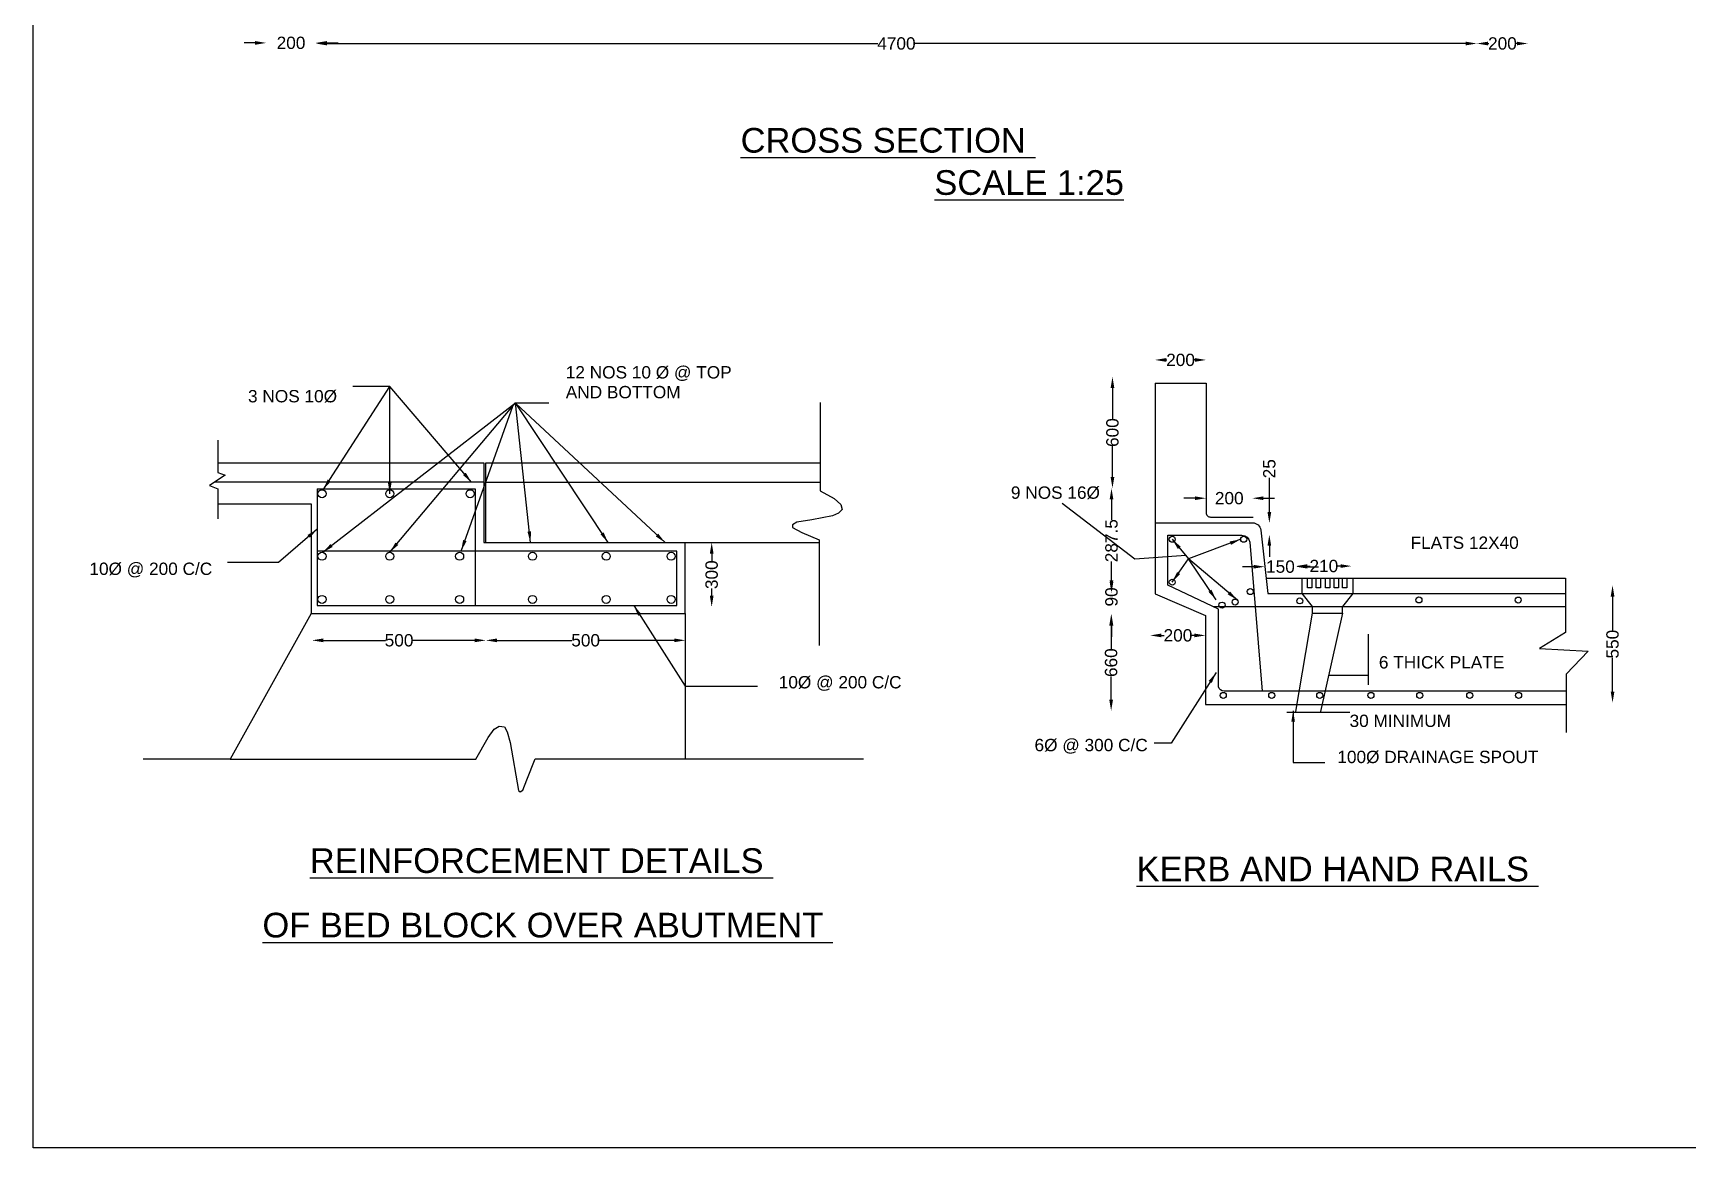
# Model space of a CAD drawing. Header units: millimetres. Extents: x 5124 to 2406694, y 2311 to 45664432.
# Drawn here: x 2378028 to 2391446, y 45644709 to 45653745 of the extents above; entities that cross this region are included whole.
import ezdxf

# ---------------------------------------------------------------- set-up
doc = ezdxf.new("R2010")
doc.units = ezdxf.units.MM
doc.header["$MEASUREMENT"] = 0
for name, color, linetype in [('DIMENSIONS', 7, 'Continuous'), ('DRAWING', 2, 'Continuous'), ('TEXT', 7, 'Continuous')]:
    doc.layers.add(name, color=color, linetype=linetype)
doc.styles.get("Standard").update_dxf_attribs({"font": 'arial.ttf', "height": 100})
doc.dimstyles.get("Standard").update_dxf_attribs({"dimtxt": 100, "dimasz": 90, "dimexe": 0.18, "dimexo": 0.0625, "dimgap": 0.09, "dimtad": 0, "dimdec": 0, "dimzin": 0, "dimdsep": 46, "dimtxsty": 'Standard', "dimcen": 0.09, "dimse1": 1, "dimse2": 1, "dimadec": 0, "dimazin": 0, "dimtfac": 1, "dimtdec": 0, "dimtofl": 0, "dimtmove": 0, "dimatfit": 3, "dimfxl": 1, "dimtolj": 1, "dimtzin": 0, "dimarcsym": 0})

# ---------------------------------------------------------------- blocks, each defined once
blk = doc.blocks.new('*D84')
at = {"layer": 'Defpoints', "color": 0, "transparency": 16777216}
for p in [(2389735, 45653661), (2389735, 45653628), (2390149, 45653628)]:
    blk.add_point(p, dxfattribs=at)
at = {"layer": 'DIMENSIONS', "color": 0, "lineweight": -2, "transparency": 16777216}
for p, q in [((2389825, 45653661), (2389831, 45653661)), ((2390059, 45653661), (2390053, 45653661))]:
    blk.add_line(p, q, dxfattribs=at)
at = {"layer": 'DIMENSIONS', "color": 0, "transparency": 16777216}
for points in [[(2389825, 45653676), (2389825, 45653646), (2389735, 45653661)], [(2390059, 45653676), (2390059, 45653646), (2390149, 45653661)]]:
    blk.add_solid(points, dxfattribs=at)
at = {"layer": 'DIMENSIONS', "color": 0, "transparency": 16777216, "insert": (2389942, 45653661), "char_height": 100, "attachment_point": 5}
blk.add_mtext('\\A1;200', dxfattribs=at)
blk = doc.blocks.new('*D85')
at = {"layer": 'Defpoints', "color": 0, "transparency": 16777216}
for p in [(2380320, 45653661), (2380320, 45653661), (2389735, 45653661)]:
    blk.add_point(p, dxfattribs=at)
at = {"layer": 'DIMENSIONS', "color": 0, "lineweight": -2, "transparency": 16777216}
for p, q in [((2380410, 45653661), (2384876, 45653661)), ((2389645, 45653661), (2385179, 45653661))]:
    blk.add_line(p, q, dxfattribs=at)
at = {"layer": 'DIMENSIONS', "color": 0, "transparency": 16777216}
for points in [[(2380410, 45653676), (2380410, 45653646), (2380320, 45653661)], [(2389645, 45653676), (2389645, 45653646), (2389735, 45653661)]]:
    blk.add_solid(points, dxfattribs=at)
at = {"layer": 'DIMENSIONS', "color": 0, "transparency": 16777216, "insert": (2385028, 45653661), "char_height": 100, "attachment_point": 5}
blk.add_mtext('\\A1;4700', dxfattribs=at)
blk = doc.blocks.new('*D86')
at = {"layer": 'Defpoints', "color": 0, "transparency": 16777216}
for p in [(2379918, 45653666), (2379918, 45653661), (2380320, 45653661)]:
    blk.add_point(p, dxfattribs=at)
at = {"layer": 'DIMENSIONS', "color": 0, "lineweight": -2, "transparency": 16777216}
for p, q in [((2379828, 45653666), (2379738, 45653666)), ((2380410, 45653666), (2380500, 45653666))]:
    blk.add_line(p, q, dxfattribs=at)
at = {"layer": 'DIMENSIONS', "color": 0, "transparency": 16777216}
for points in [[(2379828, 45653681), (2379828, 45653651), (2379918, 45653666)], [(2380410, 45653681), (2380410, 45653651), (2380320, 45653666)]]:
    blk.add_solid(points, dxfattribs=at)
at = {"layer": 'DIMENSIONS', "color": 0, "transparency": 16777216, "insert": (2380119, 45653666), "char_height": 100, "attachment_point": 5}
blk.add_mtext('\\A1;200', dxfattribs=at)
blk = doc.blocks.new('*D89')
at = {"layer": 'Defpoints', "color": 0, "transparency": 16777216}
for p in [(2380290, 45648835), (2381699, 45648835), (2381699, 45648823)]:
    blk.add_point(p, dxfattribs=at)
at = {"layer": 'DIMENSIONS', "color": 0, "lineweight": -2, "transparency": 16777216}
for p, q in [((2380380, 45648823), (2380885, 45648823)), ((2381609, 45648823), (2381105, 45648823))]:
    blk.add_line(p, q, dxfattribs=at)
at = {"layer": 'DIMENSIONS', "color": 0, "transparency": 16777216}
for points in [[(2380380, 45648838), (2380380, 45648808), (2380290, 45648823)], [(2381609, 45648838), (2381609, 45648808), (2381699, 45648823)]]:
    blk.add_solid(points, dxfattribs=at)
at = {"layer": 'DIMENSIONS', "color": 0, "transparency": 16777216, "insert": (2380995, 45648823), "char_height": 100, "attachment_point": 5}
blk.add_mtext('\\A1;500', dxfattribs=at)
blk = doc.blocks.new('*D90')
at = {"layer": 'Defpoints', "color": 0, "transparency": 16777216}
for p in [(2381699, 45648823), (2383316, 45648823), (2383316, 45648823)]:
    blk.add_point(p, dxfattribs=at)
at = {"layer": 'DIMENSIONS', "color": 0, "lineweight": -2, "transparency": 16777216}
for p, q in [((2381789, 45648823), (2382397, 45648823)), ((2383226, 45648823), (2382618, 45648823))]:
    blk.add_line(p, q, dxfattribs=at)
at = {"layer": 'DIMENSIONS', "color": 0, "transparency": 16777216}
for points in [[(2381789, 45648838), (2381789, 45648808), (2381699, 45648823)], [(2383226, 45648838), (2383226, 45648808), (2383316, 45648823)]]:
    blk.add_solid(points, dxfattribs=at)
at = {"layer": 'DIMENSIONS', "color": 0, "transparency": 16777216, "insert": (2382508, 45648823), "char_height": 100, "attachment_point": 5}
blk.add_mtext('\\A1;500', dxfattribs=at)
blk = doc.blocks.new('*D91')
at = {"layer": 'Defpoints', "color": 0, "transparency": 16777216}
for p in [(2383530, 45649616), (2383530, 45649616), (2383576, 45649094)]:
    blk.add_point(p, dxfattribs=at)
at = {"layer": 'DIMENSIONS', "color": 0, "lineweight": -2, "transparency": 16777216}
for p, q in [((2383530, 45649526), (2383530, 45649465)), ((2383530, 45649184), (2383530, 45649244))]:
    blk.add_line(p, q, dxfattribs=at)
at = {"layer": 'DIMENSIONS', "color": 0, "transparency": 16777216}
for points in [[(2383515, 45649526), (2383545, 45649526), (2383530, 45649616)], [(2383515, 45649184), (2383545, 45649184), (2383530, 45649094)]]:
    blk.add_solid(points, dxfattribs=at)
at = {"layer": 'DIMENSIONS', "color": 0, "transparency": 16777216, "insert": (2383530, 45649355), "char_height": 100, "attachment_point": 5, "rotation": 90}
blk.add_mtext('\\A1;300', dxfattribs=at)
blk = doc.blocks.new('*D92')
at = {"layer": 'Defpoints', "color": 0, "transparency": 16777216}
for p in [(2387539, 45651096), (2387126, 45650907), (2387539, 45650907)]:
    blk.add_point(p, dxfattribs=at)
at = {"layer": 'DIMENSIONS', "color": 0, "lineweight": -2, "transparency": 16777216}
for p, q in [((2387216, 45651096), (2387221, 45651096)), ((2387449, 45651096), (2387444, 45651096))]:
    blk.add_line(p, q, dxfattribs=at)
at = {"layer": 'DIMENSIONS', "color": 0, "transparency": 16777216}
for points in [[(2387216, 45651111), (2387216, 45651081), (2387126, 45651096)], [(2387449, 45651111), (2387449, 45651081), (2387539, 45651096)]]:
    blk.add_solid(points, dxfattribs=at)
at = {"layer": 'DIMENSIONS', "color": 0, "transparency": 16777216, "insert": (2387332, 45651096), "char_height": 100, "attachment_point": 5}
blk.add_mtext('\\A1;200', dxfattribs=at)
blk = doc.blocks.new('*D93')
at = {"layer": 'Defpoints', "color": 0, "transparency": 16777216}
for p in [(2386784, 45650959), (2386780, 45650056), (2386784, 45650056)]:
    blk.add_point(p, dxfattribs=at)
at = {"layer": 'DIMENSIONS', "color": 0, "lineweight": -2, "transparency": 16777216}
for p, q in [((2386780, 45650869), (2386780, 45650618)), ((2386780, 45650146), (2386780, 45650397))]:
    blk.add_line(p, q, dxfattribs=at)
at = {"layer": 'DIMENSIONS', "color": 0, "transparency": 16777216}
for points in [[(2386765, 45650869), (2386795, 45650869), (2386780, 45650959)], [(2386765, 45650146), (2386795, 45650146), (2386780, 45650056)]]:
    blk.add_solid(points, dxfattribs=at)
at = {"layer": 'DIMENSIONS', "color": 0, "transparency": 16777216, "insert": (2386780, 45650507), "char_height": 100, "attachment_point": 5, "rotation": 90}
blk.add_mtext('\\A1;600', dxfattribs=at)
blk = doc.blocks.new('*D94')
at = {"layer": 'Defpoints', "color": 0, "transparency": 16777216}
for p in [(2386780, 45650056), (2386772, 45649206), (2386780, 45649206)]:
    blk.add_point(p, dxfattribs=at)
at = {"layer": 'DIMENSIONS', "color": 0, "lineweight": -2, "transparency": 16777216}
for p, q in [((2386772, 45649966), (2386772, 45649801)), ((2386772, 45649296), (2386772, 45649461))]:
    blk.add_line(p, q, dxfattribs=at)
at = {"layer": 'DIMENSIONS', "color": 0, "transparency": 16777216}
for points in [[(2386757, 45649966), (2386787, 45649966), (2386772, 45650056)], [(2386757, 45649296), (2386787, 45649296), (2386772, 45649206)]]:
    blk.add_solid(points, dxfattribs=at)
at = {"layer": 'DIMENSIONS', "color": 0, "transparency": 16777216, "insert": (2386772, 45649631), "char_height": 100, "attachment_point": 5, "rotation": 90}
blk.add_mtext('\\A1;287.5', dxfattribs=at)
blk = doc.blocks.new('*D95')
at = {"layer": 'Defpoints', "color": 0, "transparency": 16777216}
for p in [(2386770, 45649220), (2386770, 45649032), (2386772, 45649032)]:
    blk.add_point(p, dxfattribs=at)
at = {"layer": 'DIMENSIONS', "color": 0, "lineweight": -2, "transparency": 16777216}
for p, q in [((2386772, 45649310), (2386772, 45649400)), ((2386772, 45648942), (2386772, 45648852))]:
    blk.add_line(p, q, dxfattribs=at)
at = {"layer": 'DIMENSIONS', "color": 0, "transparency": 16777216}
for points in [[(2386757, 45649310), (2386787, 45649310), (2386772, 45649220)], [(2386757, 45648942), (2386787, 45648942), (2386772, 45649032)]]:
    blk.add_solid(points, dxfattribs=at)
at = {"layer": 'DIMENSIONS', "color": 0, "transparency": 16777216, "insert": (2386772, 45649175), "char_height": 100, "attachment_point": 5, "rotation": 90}
blk.add_mtext('\\A1;90', dxfattribs=at)
blk = doc.blocks.new('*D96')
at = {"layer": 'Defpoints', "color": 0, "transparency": 16777216}
for p in [(2386772, 45649032), (2386769, 45648252), (2386772, 45648252)]:
    blk.add_point(p, dxfattribs=at)
at = {"layer": 'DIMENSIONS', "color": 0, "lineweight": -2, "transparency": 16777216}
for p, q in [((2386769, 45648942), (2386769, 45648753)), ((2386769, 45648342), (2386769, 45648531))]:
    blk.add_line(p, q, dxfattribs=at)
at = {"layer": 'DIMENSIONS', "color": 0, "transparency": 16777216}
for points in [[(2386754, 45648942), (2386784, 45648942), (2386769, 45649032)], [(2386754, 45648342), (2386784, 45648342), (2386769, 45648252)]]:
    blk.add_solid(points, dxfattribs=at)
at = {"layer": 'DIMENSIONS', "color": 0, "transparency": 16777216, "insert": (2386769, 45648642), "char_height": 100, "attachment_point": 5, "rotation": 90}
blk.add_mtext('\\A1;660', dxfattribs=at)
blk = doc.blocks.new('*D97')
at = {"layer": 'Defpoints', "color": 0, "transparency": 16777216}
for p in [(2387086, 45648863), (2387086, 45648863), (2387535, 45648863)]:
    blk.add_point(p, dxfattribs=at)
at = {"layer": 'DIMENSIONS', "color": 0, "lineweight": -2, "transparency": 16777216}
for p, q in [((2387176, 45648863), (2387199, 45648863)), ((2387445, 45648863), (2387422, 45648863))]:
    blk.add_line(p, q, dxfattribs=at)
at = {"layer": 'DIMENSIONS', "color": 0, "transparency": 16777216}
for points in [[(2387176, 45648878), (2387176, 45648848), (2387086, 45648863)], [(2387445, 45648878), (2387445, 45648848), (2387535, 45648863)]]:
    blk.add_solid(points, dxfattribs=at)
at = {"layer": 'DIMENSIONS', "color": 0, "transparency": 16777216, "insert": (2387311, 45648863), "char_height": 100, "attachment_point": 5}
blk.add_mtext('\\A1;200', dxfattribs=at)
blk = doc.blocks.new('*D98')
at = {"layer": 'Defpoints', "color": 0, "transparency": 16777216}
for p in [(2387914, 45649975), (2387539, 45649857), (2387914, 45649857)]:
    blk.add_point(p, dxfattribs=at)
at = {"layer": 'DIMENSIONS', "color": 0, "lineweight": -2, "transparency": 16777216}
for p, q in [((2387449, 45649975), (2387359, 45649975)), ((2388004, 45649975), (2388094, 45649975))]:
    blk.add_line(p, q, dxfattribs=at)
at = {"layer": 'DIMENSIONS', "color": 0, "transparency": 16777216}
for points in [[(2387449, 45649990), (2387449, 45649960), (2387539, 45649975)], [(2388004, 45649990), (2388004, 45649960), (2387914, 45649975)]]:
    blk.add_solid(points, dxfattribs=at)
at = {"layer": 'DIMENSIONS', "color": 0, "transparency": 16777216, "insert": (2387727, 45649975), "char_height": 100, "attachment_point": 5}
blk.add_mtext('\\A1;200', dxfattribs=at)
blk = doc.blocks.new('*D99')
at = {"layer": 'Defpoints', "color": 0, "transparency": 16777216}
for p in [(2387934, 45649773), (2387986, 45649680), (2388052, 45649680)]:
    blk.add_point(p, dxfattribs=at)
at = {"layer": 'DIMENSIONS', "color": 0, "lineweight": -2, "transparency": 16777216}
for p, q in [((2388052, 45649863), (2388052, 45650141)), ((2388052, 45649590), (2388052, 45649500))]:
    blk.add_line(p, q, dxfattribs=at)
at = {"layer": 'DIMENSIONS', "color": 0, "transparency": 16777216}
for points in [[(2388037, 45649863), (2388067, 45649863), (2388052, 45649773)], [(2388037, 45649590), (2388067, 45649590), (2388052, 45649680)]]:
    blk.add_solid(points, dxfattribs=at)
at = {"layer": 'DIMENSIONS', "color": 0, "transparency": 16777216, "insert": (2388052, 45650214), "char_height": 100, "attachment_point": 5, "rotation": 90}
blk.add_mtext('\\A1;25', dxfattribs=at)
blk = doc.blocks.new('*D100')
at = {"layer": 'Defpoints', "color": 0, "transparency": 16777216}
for p in [(2388014, 45649422), (2388270, 45649422), (2388270, 45649420)]:
    blk.add_point(p, dxfattribs=at)
at = {"layer": 'DIMENSIONS', "color": 0, "lineweight": -2, "transparency": 16777216}
for p, q in [((2387924, 45649420), (2387834, 45649420)), ((2388360, 45649420), (2388450, 45649420))]:
    blk.add_line(p, q, dxfattribs=at)
at = {"layer": 'DIMENSIONS', "color": 0, "transparency": 16777216}
for points in [[(2387924, 45649435), (2387924, 45649405), (2388014, 45649420)], [(2388360, 45649435), (2388360, 45649405), (2388270, 45649420)]]:
    blk.add_solid(points, dxfattribs=at)
at = {"layer": 'DIMENSIONS', "color": 0, "transparency": 16777216, "insert": (2388142, 45649420), "char_height": 100, "attachment_point": 5}
blk.add_mtext('\\A1;150', dxfattribs=at)
blk = doc.blocks.new('*D101')
at = {"layer": 'Defpoints', "color": 0, "transparency": 16777216}
for p in [(2388270, 45649422), (2388719, 45649425), (2388719, 45649422)]:
    blk.add_point(p, dxfattribs=at)
at = {"layer": 'DIMENSIONS', "color": 0, "lineweight": -2, "transparency": 16777216}
for p, q in [((2388360, 45649425), (2388383, 45649425)), ((2388629, 45649425), (2388605, 45649425))]:
    blk.add_line(p, q, dxfattribs=at)
at = {"layer": 'DIMENSIONS', "color": 0, "transparency": 16777216}
for points in [[(2388360, 45649440), (2388360, 45649410), (2388270, 45649425)], [(2388629, 45649440), (2388629, 45649410), (2388719, 45649425)]]:
    blk.add_solid(points, dxfattribs=at)
at = {"layer": 'DIMENSIONS', "color": 0, "transparency": 16777216, "insert": (2388494, 45649425), "char_height": 100, "attachment_point": 5}
blk.add_mtext('\\A1;210', dxfattribs=at)
blk = doc.blocks.new('*D102')
at = {"layer": 'Defpoints', "color": 0, "transparency": 16777216}
for p in [(2390847, 45649268), (2390835, 45648317), (2390847, 45648317)]:
    blk.add_point(p, dxfattribs=at)
at = {"layer": 'DIMENSIONS', "color": 0, "lineweight": -2, "transparency": 16777216}
for p, q in [((2390835, 45649178), (2390835, 45648903)), ((2390835, 45648407), (2390835, 45648682))]:
    blk.add_line(p, q, dxfattribs=at)
at = {"layer": 'DIMENSIONS', "color": 0, "transparency": 16777216}
for points in [[(2390820, 45649178), (2390850, 45649178), (2390835, 45649268)], [(2390820, 45648407), (2390850, 45648407), (2390835, 45648317)]]:
    blk.add_solid(points, dxfattribs=at)
at = {"layer": 'DIMENSIONS', "color": 0, "transparency": 16777216, "insert": (2390835, 45648792), "char_height": 100, "attachment_point": 5, "rotation": 90}
blk.add_mtext('\\A1;550', dxfattribs=at)

msp = doc.modelspace()

# ---------------------------------------------------------------- linework, layer by layer
at = {"layer": 'DIMENSIONS', "color": 0}
msp.add_lwpolyline([(2387373.8, 45649510.3), (2386960.6, 45649481.8), (2386372.8, 45649933)], dxfattribs=at)
at = {"layer": 'DRAWING', "color": 0}
for points in [[(2378027.5, 45664431.6), (2406665.4, 45664431.6), (2406665.4, 45644708.6), (2378027.5, 45644708.6)], [(2388360.5, 45649328.2), (2388396, 45649328.2), (2388396, 45649249.4), (2388360.5, 45649249.4)], [(2388432.1, 45649328.2), (2388467.6, 45649328.2), (2388467.6, 45649249.4), (2388432.1, 45649249.4)], [(2388506.5, 45649328.2), (2388542, 45649328.2), (2388542, 45649249.4), (2388506.5, 45649249.4)], [(2388577.5, 45649328.2), (2388613, 45649328.2), (2388613, 45649249.4), (2388577.5, 45649249.4)], [(2388645.2, 45649328.2), (2388680.8, 45649328.2), (2388680.8, 45649249.4), (2388645.2, 45649249.4)]]:
    msp.add_lwpolyline(points, close=True, dxfattribs=at)
for points in [[(2387125.6, 45650906.6), (2387125.6, 45649200), (2387534.7, 45649024.7), (2387534.7, 45648302.6), (2390458.9, 45648302.6)], [(2384409, 45650751.6), (2384409, 45650034.1), (2384522.3, 45649973), (2384576.6, 45649923.2), (2384587.8, 45649883.6), (2384559.6, 45649854.6), (2384508.7, 45649831.9), (2384341, 45649800.6), (2384220.3, 45649781.4), (2384185.8, 45649759.5), (2384186.6, 45649737.6), (2384260.2, 45649697.7), (2384402.8, 45649639), (2384402.8, 45648782.2)], [(2379524.7, 45650444.5), (2379524.7, 45650184.1), (2379584.7, 45650161.4), (2379458.4, 45650079), (2379524.7, 45650051.5), (2379524.7, 45649808.9)], [(2379524.7, 45650261.6), (2381682.7, 45650261.6), (2381682.7, 45649615.6), (2384402.8, 45649615.6)], [(2381699.8, 45649615.6), (2381699.8, 45650261.6), (2384409, 45650261.6)], [(2381682.7, 45650104.3), (2379497.3, 45650104.3)], [(2380331, 45650051.5), (2380331, 45649105.2), (2383248.2, 45649105.2), (2383248.2, 45649546.9), (2380331, 45649546.9)], [(2380331, 45650051.5), (2381612.6, 45650051.5), (2381612.6, 45649105.2)], [(2381699.8, 45650104.6), (2384409, 45650104.6)], [(2379524.7, 45649930.2), (2380282.7, 45649930.2), (2380282.7, 45649039.6), (2383315.7, 45649039.6), (2383315.7, 45649615.6)], [(2388024.6, 45649328.2), (2390454.5, 45649328.2)], [(2388316.4, 45649328.2), (2388316.4, 45649203.2), (2388400, 45649096.7)], [(2388728.5, 45649328.2), (2388728.5, 45649203.2), (2388644.7, 45649096.7)], [(2390454.5, 45649328.2), (2390454.5, 45648885.4), (2390242.3, 45648756.5), (2390636, 45648734.7), (2390458.9, 45648548.9), (2390458.9, 45648076.1)], [(2380282.7, 45649039.6), (2379625, 45647860.8), (2378918.8, 45647860.8)], [(2383315.7, 45649039.6), (2383315.7, 45647862.4)], [(2387597.1, 45649096.7), (2390454.5, 45649096.7)], [(2388400, 45649044.4), (2388263, 45648246.7)], [(2388400, 45649096.7), (2388400, 45649044.4), (2388644.5, 45649044.4), (2388644.7, 45649096.7)], [(2388644.5, 45649044.4), (2388467.2, 45648247)], [(2388855.4, 45648462.8), (2388855.4, 45648874)], [(2388532.8, 45648541.9), (2388857.2, 45648541.9)], [(2388194.4, 45648242.1), (2388704.1, 45648242.1)], [(2379625, 45647860.8), (2381617.2, 45647860.8), (2381718.3, 45648034.2), (2381765.5, 45648104), (2381807.2, 45648127.6), (2381850, 45648122), (2381871.4, 45648082.6), (2381896.2, 45647995.7), (2381962.7, 45647605.1), (2381976.2, 45647595), (2381998.7, 45647609.6), (2382031.3, 45647691.7), (2382099.2, 45647862.4), (2384762, 45647862.4)]]:
    msp.add_lwpolyline(points, dxfattribs=at)
for points in [[(2387125.6, 45650906.6), (2387539.4, 45650906.6), (2387539.4, 45649857.2, 0.4297595), (2387575.8, 45649822.6), (2387921.3, 45649822.6)], [(2387125.6, 45649775.5), (2387915.8, 45649775.5, -0.3835537), (2387981.7, 45649716.2), (2388038.4, 45649203.2), (2390454.5, 45649203.2)], [(2390458.9, 45648410.5), (2387685.3, 45648410.5, -0.359474), (2387640.7, 45648447.2), (2387640.7, 45649076.2), (2387228.6, 45649269.8), (2387228.6, 45649674.4), (2387829.4, 45649674.4, -0.377387), (2387893.1, 45649618.3), (2387994.8, 45648410.5)]]:
    msp.add_lwpolyline(points, format="xyb", dxfattribs=at)
for centre, radius in [((2380370.3, 45650011.6), 32.7), ((2380919.6, 45650011.6), 32.7), ((2381571.5, 45650011.6), 32.7), ((2387264.4, 45649642.2), 24.4), ((2387844.5, 45649642.2), 24.4), ((2380370.3, 45649504.5), 32.7), ((2380919.6, 45649504.5), 32.7), ((2381486.2, 45649504.5), 32.7), ((2382077, 45649504.5), 32.7), ((2382674.7, 45649504.5), 32.7), ((2383201.2, 45649504.5), 32.7), ((2387264.4, 45649294.6), 24.4), ((2380370.3, 45649154.9), 32.7), ((2380919.6, 45649154.9), 32.7), ((2381486.2, 45649154.9), 32.7), ((2382077, 45649154.9), 32.7), ((2382674.7, 45649154.9), 32.7), ((2383201.2, 45649154.9), 32.7), ((2387668.1, 45649108.5), 24.4), ((2387774.6, 45649133.1), 24.4), ((2387897.7, 45649217.8), 24.4), ((2388299.1, 45649142.9), 24.4), ((2389265.2, 45649150.4), 24.4), ((2390069.7, 45649149.7), 24.4), ((2387678.4, 45648376.6), 24.4), ((2388070.9, 45648376.6), 24.4), ((2388460.7, 45648376.6), 24.4), ((2388875.5, 45648376.6), 24.4), ((2389271.4, 45648376.6), 24.4), ((2389676.5, 45648376.6), 24.4), ((2390073.2, 45648376.6), 24.4)]:
    msp.add_circle(centre, radius, dxfattribs=at)

# ---------------------------------------------------------------- texts
at = {"layer": 'TEXT', "color": 0}
for s, height, p in [('%%UCROSS SECTION ', 200, (2383764.7, 45652776.4)), ('%%USCALE 1:25', 200, (2385335.6, 45652434.3)), ('12 NOS 10 Ø @ TOP ', 100, (2382346.9, 45650945.8)), ('3 NOS 10Ø ', 100, (2379770.3, 45650752.2)), ('AND BOTTOM  ', 100, (2382346.9, 45650785.1)), ('9 NOS 16Ø', 100, (2385956.3, 45649970.6)), ('FLATS 12X40 ', 100, (2389197.1, 45649564.7)), ('10Ø @ 200 C/C ', 100, (2378484.2, 45649353.1)), ('6 THICK PLATE ', 100, (2388940.2, 45648595)), ('10Ø @ 200 C/C ', 100, (2384073.9, 45648433.6)), ('30 MINIMUM ', 100, (2388702.5, 45648120.6)), ('6Ø @ 300 C/C ', 100, (2386147.8, 45647924.3)), ('100Ø DRAINAGE SPOUT ', 100, (2388603.4, 45647828)), ('%%UREINFORCEMENT DETAILS ', 200, (2380271.8, 45646937.3)), ('%%UKERB AND HAND RAILS ', 200, (2386975.2, 45646869.9)), ('%%UOF BED BLOCK OVER ABUTMENT ', 200, (2379887.2, 45646414.8))]:
    msp.add_text(s, height=height, dxfattribs=at).set_placement(p)

# ---------------------------------------------------------------- dimensions: what is measured, and where the dimension line sits
at = {"layer": 'DIMENSIONS', "color": 0}
for base, p1, p2, text, picture, middle in [((2379918.1, 45653666), (2380319.7, 45653660.5), (2379918.1, 45653660.5), '200', '*D86', (2380118.9, 45653666)), ((2380319.7, 45653660.5), (2389735.4, 45653660.5), (2380319.7, 45653660.5), '4700', '*D85', (2385027.5, 45653660.5)), ((2389735.4, 45653660.5), (2390148.7, 45653627.7), (2389735.4, 45653627.7), '200', '*D84', (2389942.1, 45653660.5)), ((2387539.4, 45651096), (2387125.6, 45650906.6), (2387539.4, 45650906.6), '200', '*D92', (2387332.5, 45651096)), ((2387914.4, 45649975.1), (2387539.4, 45649857.2), (2387914.4, 45649857.2), '200', '*D98', (2387726.9, 45649975.1)), ((2388269.8, 45649419.9), (2388014.2, 45649422.4), (2388269.8, 45649422.4), '150', '*D100', (2388142, 45649419.9)), ((2388718.6, 45649424.8), (2388269.8, 45649422.4), (2388718.6, 45649422.4), '210', '*D101', (2388494.2, 45649424.8)), ((2381699.4, 45648823), (2380290.4, 45648835.1), (2381699.4, 45648835.1), '500', '*D89', (2380994.9, 45648823)), ((2383315.7, 45648823), (2381699.4, 45648823), (2383315.7, 45648823), '500', '*D90', (2382507.6, 45648823)), ((2387086.4, 45648863.4), (2387534.7, 45648863.4), (2387086.4, 45648863.4), '200', '*D97', (2387310.5, 45648863.4))]:
    dim = msp.add_linear_dim(base=base, p1=p1, p2=p2, text=text, dimstyle='Standard', dxfattribs=at)
    dim.commit()
    dim.dimension.update_dxf_attribs({"geometry": picture, "text_midpoint": middle})
for base, p1, p2, text, picture, middle in [((2386779.5, 45650055.6), (2386784.2, 45650958.9), (2386784.2, 45650055.6), '600', '*D93', (2386779.5, 45650507.3)), ((2386772.4, 45649206.1), (2386779.5, 45650055.6), (2386779.5, 45649206.1), '287.5', '*D94', (2386772.4, 45649630.8)), ((2383529.9, 45649615.6), (2383576.4, 45649093.8), (2383529.9, 45649615.6), '300', '*D91', (2383529.9, 45649354.7)), ((2390834.7, 45648317), (2390847.4, 45649267.7), (2390847.4, 45648317), '550', '*D102', (2390834.7, 45648792.4)), ((2386769.3, 45648252.1), (2386772.4, 45649031.9), (2386772.4, 45648252.1), '660', '*D96', (2386769.3, 45648642))]:
    dim = msp.add_linear_dim(base=base, p1=p1, p2=p2, angle=90, text=text, dimstyle='Standard', dxfattribs=at)
    dim.commit()
    dim.dimension.update_dxf_attribs({"geometry": picture, "text_midpoint": middle})
for base, p1, p2, text, picture, middle in [((2388052.3, 45649679.6), (2387933.7, 45649773.1), (2387985.8, 45649679.6), '25', '*D99', (2388052.3, 45650213.7)), ((2386772.4, 45649031.9), (2386770.1, 45649219.9), (2386770.1, 45649031.9), '90', '*D95', (2386772.4, 45649174.9))]:
    dim = msp.add_linear_dim(base=base, p1=p1, p2=p2, angle=90, text=text, dimstyle='Standard', dxfattribs=at)
    dim.commit()
    dim.dimension.update_dxf_attribs({"geometry": picture, "text_midpoint": middle, "dimtype": 160})

# ---------------------------------------------------------------- leaders
for points in [[(2380379.3, 45650043), (2380919.6, 45650880.5)], [(2380919.6, 45650011.6), (2380919.6, 45650880.5), (2380620.5, 45650880.5)], [(2381582.8, 45650104.3), (2380919.6, 45650880.5)], [(2380377, 45649536.6), (2381940.3, 45650748.2), (2382210.5, 45650748.2)], [(2380919.6, 45649537.2), (2381940.3, 45650748.2)], [(2381498.1, 45649546.9), (2381918, 45650721.8)], [(2382060.7, 45649615.6), (2381940.3, 45650748.2)], [(2382690.3, 45649615.6), (2381940.3, 45650748.2)], [(2383152.3, 45649615.6), (2381940.9, 45650741.8)], [(2380331, 45649724.5), (2380017.6, 45649454.6), (2379603.9, 45649454.6)], [(2387264.4, 45649642.2), (2387396, 45649483.4)], [(2387820, 45649642.2), (2387396, 45649483.4)], [(2387264.4, 45649294.6), (2387396, 45649483.4)], [(2387792.7, 45649149.5), (2387396, 45649483.4)], [(2387620.5, 45649151), (2387396, 45649483.4)], [(2382898.1, 45649105.2), (2383315.7, 45648451), (2383902.5, 45648451)], [(2387620.9, 45648561.2), (2387255.1, 45647990.2), (2387118.9, 45647990.2)], [(2388244.8, 45648252.7), (2388244.8, 45647834), (2388502, 45647834)]]:
    msp.add_leader(points, dimstyle='Standard', override={"dimgap": 0.09, "dimtad": 0}, dxfattribs=at)

doc.saveas('drawing.dxf')
